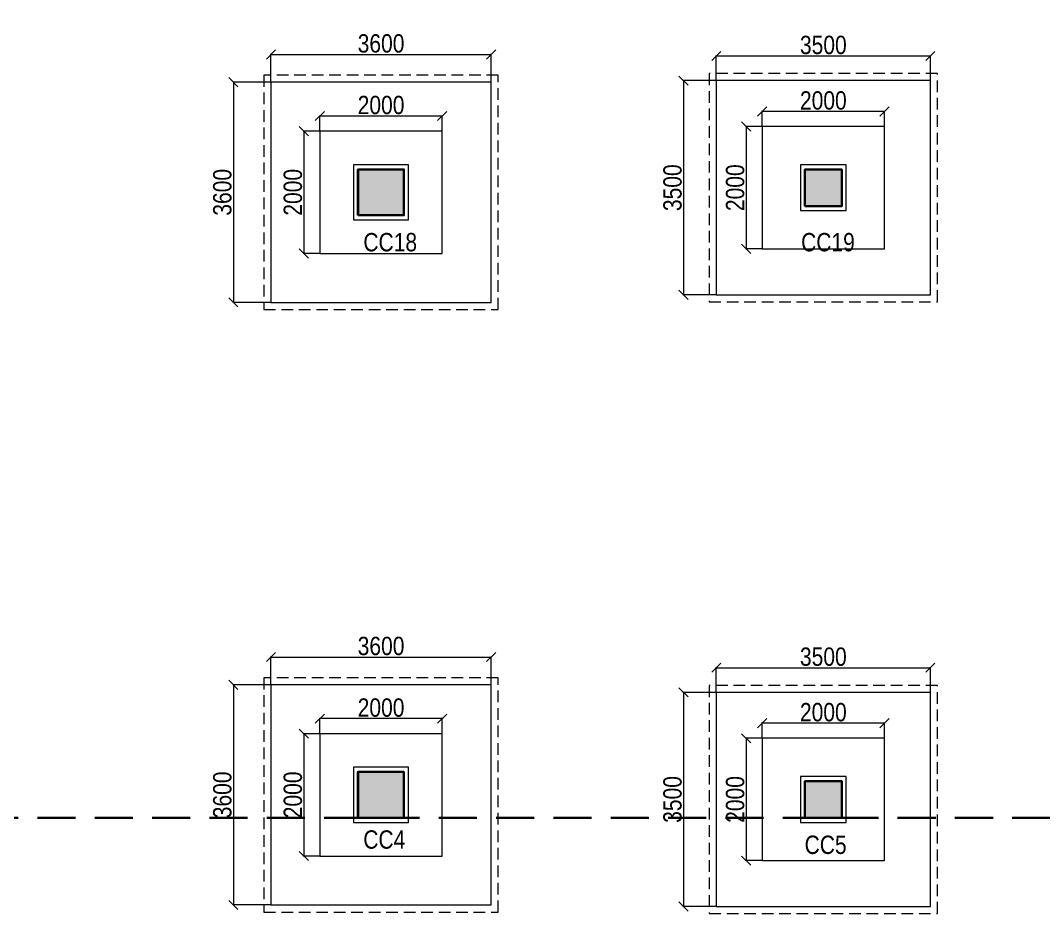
# Model space of a CAD drawing. Header units: millimetres. Extents: x 1112055 to 3390982, y -148532 to 766891.
# Drawn here: x 1944013 to 1960740, y 330715 to 345314 of the extents above; entities that cross this region are included whole.
import ezdxf

# ---------------------------------------------------------------- set-up
doc = ezdxf.new("R2010")
doc.units = ezdxf.units.MM
doc.header["$PDMODE"] = 35
doc.header["$PDSIZE"] = -25
doc.linetypes.add('DASHED2', pattern=[0.375, 0.25, -0.125])
doc.linetypes.add('Hidden', pattern=[9.525, 6.35, -3.175])
for name, color, linetype, lineweight in [('A_COL', 5, 'Continuous', 25), ('B COL. NO.', 3, 'Continuous', 20), ('B FINAL COLUMN', 1, 'Continuous', 30), ('B FOOTING', 49, 'Continuous', 20), ('B FOOTING DIM', 234, 'Continuous', 9), ('B P.C.C', 251, 'Continuous', 0)]:
    doc.layers.add(name, color=color, linetype=linetype, lineweight=lineweight)
for name, color, linetype, lineweight, true_color in [('A_COL HATCH', 7, 'Continuous', 0, 0xc0c0c0), ('B Pedestal', 7, 'Continuous', 9, 0x5c8948), ('B-COL HT', 7, 'Continuous', 0, 0x4e4f45)]:
    doc.layers.add(name, color=color, linetype=linetype, lineweight=lineweight, true_color=true_color)
doc.styles.add('SWINC', font='swissc.ttf')
doc.dimstyles.new('BHOOMI', dxfattribs={"dimtxt": 230, "dimasz": 150, "dimexe": 10, "dimexo": 0, "dimgap": 25, "dimtad": 1, "dimdec": 0, "dimzin": 0, "dimdsep": 46, "dimtxsty": 'SWINC', "dimblk": 'OBLIQUE', "dimcen": 0.09, "dimclrd": 250, "dimclre": 250, "dimclrt": 256, "dimaunit": 1, "dimadec": 3, "dimazin": 0, "dimtfac": 1, "dimtdec": 0, "dimtofl": 0, "dimtmove": 1, "dimatfit": 3, "dimfxl": 100, "dimtolj": 1, "dimtzin": 0, "dimlwd": 9, "dimlwe": 5, "dimarcsym": 0})

# ---------------------------------------------------------------- blocks, each defined once
blk = doc.blocks.new('A$C17056')
at = {"layer": 'A_COL HATCH'}
for points in [[(-44295, -31995), (-44295, -31245), (-43545, -31245), (-43545, -31995)], [(-36985, -31845), (-36985, -31245), (-36385, -31245), (-36385, -31845)], [(-44295, -41845), (-44295, -41095), (-43545, -41095), (-43545, -41845)], [(-36385, -41245), (-36385, -41845), (-36985, -41845), (-36985, -41245)]]:
    blk.add_hatch(color=256, dxfattribs=at).paths.add_polyline_path(points)
at = {"layer": 'A_COL'}
for points in [[(-44295, -31995), (-44295, -31245), (-43545, -31245), (-43545, -31995)], [(-36985, -31845), (-36985, -31245), (-36385, -31245), (-36385, -31845)], [(-44295, -41845), (-44295, -41095), (-43545, -41095), (-43545, -41845)], [(-36385, -41245), (-36385, -41845), (-36985, -41845), (-36985, -41245)]]:
    blk.add_lwpolyline(points, close=True, dxfattribs=at)
blk = doc.blocks.new('A$C4b8f6dbc')
at = {"layer": 'A_COL'}
blk.add_blockref('A$C17056', (63550, 115195), dxfattribs=at)
blk = doc.blocks.new('_Oblique')
at = {"color": 0, "linetype": 'ByBlock', "lineweight": -2}
blk.add_line((-0.5, -0.5), (0.5, 0.5), dxfattribs=at)
blk = doc.blocks.new('*D1906')
at = {"layer": 'B FOOTING DIM', "color": 250, "lineweight": 5, "ltscale": 0.5, "transparency": 16777216}
for p, q in [((1955390, 334330), (1955390, 334743)), ((1955390, 334733), (1958890, 334733)), ((1958890, 334330), (1958890, 334743))]:
    blk.add_line(p, q, dxfattribs=at)
at = {"layer": 'Defpoints', "color": 0, "lineweight": 30, "ltscale": 0.5, "transparency": 16777216}
for p in [(1958890, 334733), (1955390, 334330), (1958890, 334330)]:
    blk.add_point(p, dxfattribs=at)
at = {"layer": 'B FOOTING DIM', "color": 250, "lineweight": 5, "ltscale": 0.5, "transparency": 16777216, "xscale": 150, "yscale": 150, "zscale": 150, "rotation": 180}
blk.add_blockref('_Oblique', (1955390, 334733), dxfattribs=at)
at = {"layer": 'B FOOTING DIM', "color": 250, "lineweight": 5, "ltscale": 0.5, "transparency": 16777216, "xscale": 150, "yscale": 150, "zscale": 150}
blk.add_blockref('_Oblique', (1958890, 334733), dxfattribs=at)
at = {"layer": 'B FOOTING DIM', "ltscale": 0.5, "transparency": 16777216, "insert": (1957140, 334912), "char_height": 300, "attachment_point": 5, "style": 'SWINC'}
blk.add_mtext('\\A1;3500', dxfattribs=at)
blk = doc.blocks.new('*D1907')
at = {"layer": 'B FOOTING DIM', "color": 250, "lineweight": 5, "ltscale": 0.5, "transparency": 16777216}
for p, q in [((1955390, 334330), (1954844, 334330)), ((1954854, 334330), (1954854, 330830)), ((1955390, 330830), (1954844, 330830))]:
    blk.add_line(p, q, dxfattribs=at)
at = {"layer": 'Defpoints', "color": 0, "lineweight": 30, "ltscale": 0.5, "transparency": 16777216}
for p in [(1955390, 334330), (1954854, 330830), (1955390, 330830)]:
    blk.add_point(p, dxfattribs=at)
at = {"layer": 'B FOOTING DIM', "color": 250, "lineweight": 5, "ltscale": 0.5, "transparency": 16777216, "xscale": 150, "yscale": 150, "zscale": 150}
for p, rotation in [((1954854, 334330), 90), ((1954854, 330830), 270)]:
    blk.add_blockref('_Oblique', p, dxfattribs=dict(at, rotation=rotation))
at = {"layer": 'B FOOTING DIM', "ltscale": 0.5, "transparency": 16777216, "insert": (1954675, 332580), "char_height": 300, "attachment_point": 5, "rotation": 90, "style": 'SWINC'}
blk.add_mtext('\\A1;3500', dxfattribs=at)
blk = doc.blocks.new('*D1908')
at = {"layer": 'B FOOTING DIM', "color": 250, "lineweight": 5, "ltscale": 0.5, "transparency": 16777216}
for p, q in [((1956140, 333580), (1956140, 333836)), ((1958140, 333826), (1956140, 333826)), ((1958140, 333580), (1958140, 333836))]:
    blk.add_line(p, q, dxfattribs=at)
at = {"layer": 'Defpoints', "color": 0, "lineweight": 30, "ltscale": 0.5, "transparency": 16777216}
for p in [(1956140, 333826), (1956140, 333580), (1958140, 333580)]:
    blk.add_point(p, dxfattribs=at)
at = {"layer": 'B FOOTING DIM', "color": 250, "lineweight": 5, "ltscale": 0.5, "transparency": 16777216, "xscale": 150, "yscale": 150, "zscale": 150, "rotation": 180}
blk.add_blockref('_Oblique', (1956140, 333826), dxfattribs=at)
at = {"layer": 'B FOOTING DIM', "color": 250, "lineweight": 5, "ltscale": 0.5, "transparency": 16777216, "xscale": 150, "yscale": 150, "zscale": 150}
blk.add_blockref('_Oblique', (1958140, 333826), dxfattribs=at)
at = {"layer": 'B FOOTING DIM', "ltscale": 0.5, "transparency": 16777216, "insert": (1957140, 334005), "char_height": 300, "attachment_point": 5, "style": 'SWINC'}
blk.add_mtext('\\A1;2000', dxfattribs=at)
blk = doc.blocks.new('*D1909')
at = {"layer": 'B FOOTING DIM', "color": 250, "lineweight": 5, "ltscale": 0.5, "transparency": 16777216}
for p, q in [((1956140, 333580), (1955869, 333580)), ((1955879, 333580), (1955879, 331580)), ((1956140, 331580), (1955869, 331580))]:
    blk.add_line(p, q, dxfattribs=at)
at = {"layer": 'Defpoints', "color": 0, "lineweight": 30, "ltscale": 0.5, "transparency": 16777216}
for p in [(1956140, 333580), (1955879, 331580), (1956140, 331580)]:
    blk.add_point(p, dxfattribs=at)
at = {"layer": 'B FOOTING DIM', "color": 250, "lineweight": 5, "ltscale": 0.5, "transparency": 16777216, "xscale": 150, "yscale": 150, "zscale": 150}
for p, rotation in [((1955879, 333580), 90), ((1955879, 331580), 270)]:
    blk.add_blockref('_Oblique', p, dxfattribs=dict(at, rotation=rotation))
at = {"layer": 'B FOOTING DIM', "ltscale": 0.5, "transparency": 16777216, "insert": (1955699, 332580), "char_height": 300, "attachment_point": 5, "rotation": 90, "style": 'SWINC'}
blk.add_mtext('\\A1;2000', dxfattribs=at)
blk = doc.blocks.new('*D1910')
at = {"layer": 'B FOOTING DIM', "color": 250, "lineweight": 5, "ltscale": 0.5, "transparency": 16777216}
for p, q in [((1955390, 344330), (1955390, 344743)), ((1958890, 344330), (1958890, 344743)), ((1955390, 344733), (1958890, 344733))]:
    blk.add_line(p, q, dxfattribs=at)
at = {"layer": 'Defpoints', "color": 0, "lineweight": 30, "ltscale": 0.5, "transparency": 16777216}
for p in [(1958890, 344733), (1955390, 344330), (1958890, 344330)]:
    blk.add_point(p, dxfattribs=at)
at = {"layer": 'B FOOTING DIM', "color": 250, "lineweight": 5, "ltscale": 0.5, "transparency": 16777216, "xscale": 150, "yscale": 150, "zscale": 150, "rotation": 180}
blk.add_blockref('_Oblique', (1955390, 344733), dxfattribs=at)
at = {"layer": 'B FOOTING DIM', "color": 250, "lineweight": 5, "ltscale": 0.5, "transparency": 16777216, "xscale": 150, "yscale": 150, "zscale": 150}
blk.add_blockref('_Oblique', (1958890, 344733), dxfattribs=at)
at = {"layer": 'B FOOTING DIM', "ltscale": 0.5, "transparency": 16777216, "insert": (1957140, 344912), "char_height": 300, "attachment_point": 5, "style": 'SWINC'}
blk.add_mtext('\\A1;3500', dxfattribs=at)
blk = doc.blocks.new('*D1911')
at = {"layer": 'B FOOTING DIM', "color": 250, "lineweight": 5, "ltscale": 0.5, "transparency": 16777216}
for p, q in [((1955390, 344330), (1954844, 344330)), ((1954854, 344330), (1954854, 340830)), ((1955390, 340830), (1954844, 340830))]:
    blk.add_line(p, q, dxfattribs=at)
at = {"layer": 'Defpoints', "color": 0, "lineweight": 30, "ltscale": 0.5, "transparency": 16777216}
for p in [(1955390, 344330), (1954854, 340830), (1955390, 340830)]:
    blk.add_point(p, dxfattribs=at)
at = {"layer": 'B FOOTING DIM', "color": 250, "lineweight": 5, "ltscale": 0.5, "transparency": 16777216, "xscale": 150, "yscale": 150, "zscale": 150}
for p, rotation in [((1954854, 344330), 90), ((1954854, 340830), 270)]:
    blk.add_blockref('_Oblique', p, dxfattribs=dict(at, rotation=rotation))
at = {"layer": 'B FOOTING DIM', "ltscale": 0.5, "transparency": 16777216, "insert": (1954675, 342580), "char_height": 300, "attachment_point": 5, "rotation": 90, "style": 'SWINC'}
blk.add_mtext('\\A1;3500', dxfattribs=at)
blk = doc.blocks.new('*D1912')
at = {"layer": 'B FOOTING DIM', "color": 250, "lineweight": 5, "ltscale": 0.5, "transparency": 16777216}
for p, q in [((1956140, 343580), (1956140, 343836)), ((1958140, 343826), (1956140, 343826)), ((1958140, 343580), (1958140, 343836))]:
    blk.add_line(p, q, dxfattribs=at)
at = {"layer": 'Defpoints', "color": 0, "lineweight": 30, "ltscale": 0.5, "transparency": 16777216}
for p in [(1956140, 343826), (1956140, 343580), (1958140, 343580)]:
    blk.add_point(p, dxfattribs=at)
at = {"layer": 'B FOOTING DIM', "color": 250, "lineweight": 5, "ltscale": 0.5, "transparency": 16777216, "xscale": 150, "yscale": 150, "zscale": 150, "rotation": 180}
blk.add_blockref('_Oblique', (1956140, 343826), dxfattribs=at)
at = {"layer": 'B FOOTING DIM', "color": 250, "lineweight": 5, "ltscale": 0.5, "transparency": 16777216, "xscale": 150, "yscale": 150, "zscale": 150}
blk.add_blockref('_Oblique', (1958140, 343826), dxfattribs=at)
at = {"layer": 'B FOOTING DIM', "ltscale": 0.5, "transparency": 16777216, "insert": (1957140, 344005), "char_height": 300, "attachment_point": 5, "style": 'SWINC'}
blk.add_mtext('\\A1;2000', dxfattribs=at)
blk = doc.blocks.new('*D1913')
at = {"layer": 'B FOOTING DIM', "color": 250, "lineweight": 5, "ltscale": 0.5, "transparency": 16777216}
for p, q in [((1956140, 343580), (1955869, 343580)), ((1955879, 343580), (1955879, 341580)), ((1956140, 341580), (1955869, 341580))]:
    blk.add_line(p, q, dxfattribs=at)
at = {"layer": 'Defpoints', "color": 0, "lineweight": 30, "ltscale": 0.5, "transparency": 16777216}
for p in [(1956140, 343580), (1955879, 341580), (1956140, 341580)]:
    blk.add_point(p, dxfattribs=at)
at = {"layer": 'B FOOTING DIM', "color": 250, "lineweight": 5, "ltscale": 0.5, "transparency": 16777216, "xscale": 150, "yscale": 150, "zscale": 150}
for p, rotation in [((1955879, 343580), 90), ((1955879, 341580), 270)]:
    blk.add_blockref('_Oblique', p, dxfattribs=dict(at, rotation=rotation))
at = {"layer": 'B FOOTING DIM', "ltscale": 0.5, "transparency": 16777216, "insert": (1955699, 342580), "char_height": 300, "attachment_point": 5, "rotation": 90, "style": 'SWINC'}
blk.add_mtext('\\A1;2000', dxfattribs=at)
blk = doc.blocks.new('*D1918')
at = {"layer": 'B FOOTING DIM', "color": 250, "lineweight": 5, "ltscale": 0.5, "transparency": 16777216}
for p, q in [((1948909, 333655), (1948909, 333911)), ((1950909, 333901), (1948909, 333901)), ((1950909, 333655), (1950909, 333911))]:
    blk.add_line(p, q, dxfattribs=at)
at = {"layer": 'Defpoints', "color": 0, "lineweight": 30, "ltscale": 0.5, "transparency": 16777216}
for p in [(1948909, 333901), (1948909, 333655), (1950909, 333655)]:
    blk.add_point(p, dxfattribs=at)
at = {"layer": 'B FOOTING DIM', "color": 250, "lineweight": 5, "ltscale": 0.5, "transparency": 16777216, "xscale": 150, "yscale": 150, "zscale": 150, "rotation": 180}
blk.add_blockref('_Oblique', (1948909, 333901), dxfattribs=at)
at = {"layer": 'B FOOTING DIM', "color": 250, "lineweight": 5, "ltscale": 0.5, "transparency": 16777216, "xscale": 150, "yscale": 150, "zscale": 150}
blk.add_blockref('_Oblique', (1950909, 333901), dxfattribs=at)
at = {"layer": 'B FOOTING DIM', "ltscale": 0.5, "transparency": 16777216, "insert": (1949909, 334080), "char_height": 300, "attachment_point": 5, "style": 'SWINC'}
blk.add_mtext('\\A1;2000', dxfattribs=at)
blk = doc.blocks.new('*D1919')
at = {"layer": 'B FOOTING DIM', "color": 250, "lineweight": 5, "ltscale": 0.5, "transparency": 16777216}
for p, q in [((1948909, 333655), (1948637, 333655)), ((1948647, 333655), (1948647, 331655)), ((1948909, 331655), (1948637, 331655))]:
    blk.add_line(p, q, dxfattribs=at)
at = {"layer": 'Defpoints', "color": 0, "lineweight": 30, "ltscale": 0.5, "transparency": 16777216}
for p in [(1948909, 333655), (1948647, 331655), (1948909, 331655)]:
    blk.add_point(p, dxfattribs=at)
at = {"layer": 'B FOOTING DIM', "color": 250, "lineweight": 5, "ltscale": 0.5, "transparency": 16777216, "xscale": 150, "yscale": 150, "zscale": 150}
for p, rotation in [((1948647, 333655), 90), ((1948647, 331655), 270)]:
    blk.add_blockref('_Oblique', p, dxfattribs=dict(at, rotation=rotation))
at = {"layer": 'B FOOTING DIM', "ltscale": 0.5, "transparency": 16777216, "insert": (1948468, 332655), "char_height": 300, "attachment_point": 5, "rotation": 90, "style": 'SWINC'}
blk.add_mtext('\\A1;2000', dxfattribs=at)
blk = doc.blocks.new('*D1920')
at = {"layer": 'B FOOTING DIM', "color": 250, "lineweight": 5, "ltscale": 0.5, "transparency": 16777216}
for p, q in [((1948109, 334455), (1948109, 334918)), ((1948109, 334908), (1951709, 334908)), ((1951709, 334455), (1951709, 334918))]:
    blk.add_line(p, q, dxfattribs=at)
at = {"layer": 'Defpoints', "color": 0, "lineweight": 30, "ltscale": 0.5, "transparency": 16777216}
for p in [(1951709, 334908), (1948109, 334455), (1951709, 334455)]:
    blk.add_point(p, dxfattribs=at)
at = {"layer": 'B FOOTING DIM', "color": 250, "lineweight": 5, "ltscale": 0.5, "transparency": 16777216, "xscale": 150, "yscale": 150, "zscale": 150, "rotation": 180}
blk.add_blockref('_Oblique', (1948109, 334908), dxfattribs=at)
at = {"layer": 'B FOOTING DIM', "color": 250, "lineweight": 5, "ltscale": 0.5, "transparency": 16777216, "xscale": 150, "yscale": 150, "zscale": 150}
blk.add_blockref('_Oblique', (1951709, 334908), dxfattribs=at)
at = {"layer": 'B FOOTING DIM', "ltscale": 0.5, "transparency": 16777216, "insert": (1949909, 335087), "char_height": 300, "attachment_point": 5, "style": 'SWINC'}
blk.add_mtext('\\A1;3600', dxfattribs=at)
blk = doc.blocks.new('*D1921')
at = {"layer": 'B FOOTING DIM', "color": 250, "lineweight": 5, "ltscale": 0.5, "transparency": 16777216}
for p, q in [((1948109, 334455), (1947484, 334455)), ((1947494, 334455), (1947494, 330855)), ((1948109, 330855), (1947484, 330855))]:
    blk.add_line(p, q, dxfattribs=at)
at = {"layer": 'Defpoints', "color": 0, "lineweight": 30, "ltscale": 0.5, "transparency": 16777216}
for p in [(1948109, 334455), (1947494, 330855), (1948109, 330855)]:
    blk.add_point(p, dxfattribs=at)
at = {"layer": 'B FOOTING DIM', "color": 250, "lineweight": 5, "ltscale": 0.5, "transparency": 16777216, "xscale": 150, "yscale": 150, "zscale": 150}
for p, rotation in [((1947494, 334455), 90), ((1947494, 330855), 270)]:
    blk.add_blockref('_Oblique', p, dxfattribs=dict(at, rotation=rotation))
at = {"layer": 'B FOOTING DIM', "ltscale": 0.5, "transparency": 16777216, "insert": (1947315, 332655), "char_height": 300, "attachment_point": 5, "rotation": 90, "style": 'SWINC'}
blk.add_mtext('\\A1;3600', dxfattribs=at)
blk = doc.blocks.new('*D1922')
at = {"layer": 'B FOOTING DIM', "color": 250, "lineweight": 5, "ltscale": 0.5, "transparency": 16777216}
for p, q in [((1948909, 343505), (1948909, 343761)), ((1950909, 343751), (1948909, 343751)), ((1950909, 343505), (1950909, 343761))]:
    blk.add_line(p, q, dxfattribs=at)
at = {"layer": 'Defpoints', "color": 0, "lineweight": 30, "ltscale": 0.5, "transparency": 16777216}
for p in [(1948909, 343751), (1948909, 343505), (1950909, 343505)]:
    blk.add_point(p, dxfattribs=at)
at = {"layer": 'B FOOTING DIM', "color": 250, "lineweight": 5, "ltscale": 0.5, "transparency": 16777216, "xscale": 150, "yscale": 150, "zscale": 150, "rotation": 180}
blk.add_blockref('_Oblique', (1948909, 343751), dxfattribs=at)
at = {"layer": 'B FOOTING DIM', "color": 250, "lineweight": 5, "ltscale": 0.5, "transparency": 16777216, "xscale": 150, "yscale": 150, "zscale": 150}
blk.add_blockref('_Oblique', (1950909, 343751), dxfattribs=at)
at = {"layer": 'B FOOTING DIM', "ltscale": 0.5, "transparency": 16777216, "insert": (1949909, 343930), "char_height": 300, "attachment_point": 5, "style": 'SWINC'}
blk.add_mtext('\\A1;2000', dxfattribs=at)
blk = doc.blocks.new('*D1923')
at = {"layer": 'B FOOTING DIM', "color": 250, "lineweight": 5, "ltscale": 0.5, "transparency": 16777216}
for p, q in [((1948909, 343505), (1948637, 343505)), ((1948647, 343505), (1948647, 341505)), ((1948909, 341505), (1948637, 341505))]:
    blk.add_line(p, q, dxfattribs=at)
at = {"layer": 'Defpoints', "color": 0, "lineweight": 30, "ltscale": 0.5, "transparency": 16777216}
for p in [(1948909, 343505), (1948647, 341505), (1948909, 341505)]:
    blk.add_point(p, dxfattribs=at)
at = {"layer": 'B FOOTING DIM', "color": 250, "lineweight": 5, "ltscale": 0.5, "transparency": 16777216, "xscale": 150, "yscale": 150, "zscale": 150}
for p, rotation in [((1948647, 343505), 90), ((1948647, 341505), 270)]:
    blk.add_blockref('_Oblique', p, dxfattribs=dict(at, rotation=rotation))
at = {"layer": 'B FOOTING DIM', "ltscale": 0.5, "transparency": 16777216, "insert": (1948468, 342505), "char_height": 300, "attachment_point": 5, "rotation": 90, "style": 'SWINC'}
blk.add_mtext('\\A1;2000', dxfattribs=at)
blk = doc.blocks.new('*D1924')
at = {"layer": 'B FOOTING DIM', "color": 250, "lineweight": 5, "ltscale": 0.5, "transparency": 16777216}
for p, q in [((1948109, 344305), (1948109, 344768)), ((1948109, 344758), (1951709, 344758)), ((1951709, 344305), (1951709, 344768))]:
    blk.add_line(p, q, dxfattribs=at)
at = {"layer": 'Defpoints', "color": 0, "lineweight": 30, "ltscale": 0.5, "transparency": 16777216}
for p in [(1951709, 344758), (1948109, 344305), (1951709, 344305)]:
    blk.add_point(p, dxfattribs=at)
at = {"layer": 'B FOOTING DIM', "color": 250, "lineweight": 5, "ltscale": 0.5, "transparency": 16777216, "xscale": 150, "yscale": 150, "zscale": 150, "rotation": 180}
blk.add_blockref('_Oblique', (1948109, 344758), dxfattribs=at)
at = {"layer": 'B FOOTING DIM', "color": 250, "lineweight": 5, "ltscale": 0.5, "transparency": 16777216, "xscale": 150, "yscale": 150, "zscale": 150}
blk.add_blockref('_Oblique', (1951709, 344758), dxfattribs=at)
at = {"layer": 'B FOOTING DIM', "ltscale": 0.5, "transparency": 16777216, "insert": (1949909, 344937), "char_height": 300, "attachment_point": 5, "style": 'SWINC'}
blk.add_mtext('\\A1;3600', dxfattribs=at)
blk = doc.blocks.new('*D1925')
at = {"layer": 'B FOOTING DIM', "color": 250, "lineweight": 5, "ltscale": 0.5, "transparency": 16777216}
for p, q in [((1948109, 344305), (1947484, 344305)), ((1947494, 344305), (1947494, 340705)), ((1948109, 340705), (1947484, 340705))]:
    blk.add_line(p, q, dxfattribs=at)
at = {"layer": 'Defpoints', "color": 0, "lineweight": 30, "ltscale": 0.5, "transparency": 16777216}
for p in [(1948109, 344305), (1947494, 340705), (1948109, 340705)]:
    blk.add_point(p, dxfattribs=at)
at = {"layer": 'B FOOTING DIM', "color": 250, "lineweight": 5, "ltscale": 0.5, "transparency": 16777216, "xscale": 150, "yscale": 150, "zscale": 150}
for p, rotation in [((1947494, 344305), 90), ((1947494, 340705), 270)]:
    blk.add_blockref('_Oblique', p, dxfattribs=dict(at, rotation=rotation))
at = {"layer": 'B FOOTING DIM', "ltscale": 0.5, "transparency": 16777216, "insert": (1947315, 342505), "char_height": 300, "attachment_point": 5, "rotation": 90, "style": 'SWINC'}
blk.add_mtext('\\A1;3600', dxfattribs=at)

msp = doc.modelspace()

# ---------------------------------------------------------------- hatches: boundary and pattern name
at = {"layer": 'B-COL HT', "lineweight": 0}
h = msp.add_hatch(color=250, dxfattribs=at)
h.dxf.hatch_style = 1
h.paths.add_polyline_path([(1949533.6, 342130.1), (1950283.6, 342130.1), (1950283.6, 342880.1), (1949533.6, 342880.1)])
h = msp.add_hatch(color=250, dxfattribs=at)
h.dxf.hatch_style = 1
h.paths.add_polyline_path([(1956840.2, 342280.1), (1957440.2, 342280.1), (1957440.2, 342880.1), (1956840.2, 342880.1)])
h = msp.add_hatch(color=250, dxfattribs=at)
h.dxf.hatch_style = 1
h.paths.add_polyline_path([(1949533.6, 332280.1), (1950283.6, 332280.1), (1950283.6, 333030.1), (1949533.6, 333030.1)])
h = msp.add_hatch(color=250, dxfattribs=at)
h.dxf.hatch_style = 1
h.paths.add_polyline_path([(1956840.2, 332280.1), (1957440.2, 332280.1), (1957440.2, 332880.1), (1956840.2, 332880.1)])

# ---------------------------------------------------------------- linework, layer by layer
at = {"color": 16, "linetype": 'DASHED2', "lineweight": 30, "ltscale": 2500}
msp.add_lwpolyline([(1941476.9, 332280.1), (1993826.9, 332280.1), (1993826.9, 374125.1), (1941476.9, 374125.1)], close=True, dxfattribs=at)
at = {"layer": 'B FINAL COLUMN'}
for points in [[(1949533.6, 342130.1), (1950283.6, 342130.1), (1950283.6, 342880.1), (1949533.6, 342880.1)], [(1956840.2, 342280.1), (1957440.2, 342280.1), (1957440.2, 342880.1), (1956840.2, 342880.1)], [(1949533.6, 332280.1), (1950283.6, 332280.1), (1950283.6, 333030.1), (1949533.6, 333030.1)], [(1956840.2, 332280.1), (1957440.2, 332280.1), (1957440.2, 332880.1), (1956840.2, 332880.1)]]:
    msp.add_lwpolyline(points, close=True, dxfattribs=at)
at = {"layer": 'B FOOTING'}
for points in [[(1948108.6, 340705.1), (1951708.6, 340705.1), (1951708.6, 344305.1), (1948108.6, 344305.1)], [(1956140.2, 341580.1), (1958140.2, 341580.1), (1958140.2, 343580.1), (1956140.2, 343580.1)], [(1948908.6, 341505.1), (1950908.6, 341505.1), (1950908.6, 343505.1), (1948908.6, 343505.1)], [(1948108.6, 330855.1), (1951708.6, 330855.1), (1951708.6, 334455.1), (1948108.6, 334455.1)], [(1955390.2, 330830.1), (1958890.2, 330830.1), (1958890.2, 334330.1), (1955390.2, 334330.1)], [(1948908.6, 331655.1), (1950908.6, 331655.1), (1950908.6, 333655.1), (1948908.6, 333655.1)], [(1956140.2, 331580.1), (1958140.2, 331580.1), (1958140.2, 333580.1), (1956140.2, 333580.1)]]:
    msp.add_lwpolyline(points, close=True, dxfattribs=at)
at = {"layer": 'B FOOTING DIM', "color": 250, "ltscale": 0.5}
msp.add_lwpolyline([(1955390.2, 340830.1), (1958890.2, 340830.1), (1958890.2, 344330.1), (1955390.2, 344330.1)], close=True, dxfattribs=at)
at = {"layer": 'B P.C.C', "color": 250, "linetype": 'Hidden', "lineweight": 0, "ltscale": 30}
for points in [[(1947993.6, 340590.1), (1951823.6, 340590.1), (1951823.6, 344420.1), (1947993.6, 344420.1)], [(1955275.2, 340715.1), (1959005.2, 340715.1), (1959005.2, 344445.1), (1955275.2, 344445.1)], [(1947993.6, 330740.1), (1951823.6, 330740.1), (1951823.6, 334570.1), (1947993.6, 334570.1)], [(1955275.2, 330715.1), (1959005.2, 330715.1), (1959005.2, 334445.1), (1955275.2, 334445.1)]]:
    msp.add_lwpolyline(points, close=True, dxfattribs=at)
at = {"layer": 'B Pedestal', "color": 87, "lineweight": 9}
for points in [[(1949458.6, 342055.1), (1950358.6, 342055.1), (1950358.6, 342955.1), (1949458.6, 342955.1)], [(1956765.2, 342205.1), (1957515.2, 342205.1), (1957515.2, 342955.1), (1956765.2, 342955.1)], [(1949458.6, 332205.1), (1950358.6, 332205.1), (1950358.6, 333105.1), (1949458.6, 333105.1)], [(1956765.2, 332205.1), (1957515.2, 332205.1), (1957515.2, 332955.1), (1956765.2, 332955.1)]]:
    msp.add_lwpolyline(points, close=True, dxfattribs=at)

# ---------------------------------------------------------------- block references
at = {"layer": 'B FOOTING'}
msp.add_blockref('A$C4b8f6dbc', (1930276.9, 258930.1), dxfattribs=at)

# ---------------------------------------------------------------- texts
at = {"layer": 'B COL. NO.', "style": 'SWINC'}
for s, p in [('CC18', (1949619.7, 341539.9)), ('CC19', (1956776.4, 341539.9)), ('CC4', (1949618.4, 331775.1)), ('CC5', (1956833.6, 331689))]:
    msp.add_text(s, height=300, dxfattribs=at).set_placement(p)

# ---------------------------------------------------------------- dimensions: what is measured, and where the dimension line sits
at = {"layer": 'B FOOTING DIM', "color": 250, "ltscale": 0.5}
for base, p1, p2, picture, middle in [((1951708.6, 344758), (1948108.6, 344305.1), (1951708.6, 344305.1), '*D1924', (1949908.6, 344937)), ((1958890.2, 344732.7), (1955390.2, 344330.1), (1958890.2, 344330.1), '*D1910', (1957140.2, 344911.5)), ((1948908.6, 343751.2), (1950908.6, 343505.1), (1948908.6, 343505.1), '*D1922', (1949908.6, 343930.4)), ((1956140.2, 343826.2), (1958140.2, 343580.1), (1956140.2, 343580.1), '*D1912', (1957140.2, 344005.4)), ((1951708.6, 334908), (1948108.6, 334455.1), (1951708.6, 334455.1), '*D1920', (1949908.6, 335087)), ((1958890.2, 334732.7), (1955390.2, 334330.1), (1958890.2, 334330.1), '*D1906', (1957140.2, 334911.5)), ((1948908.6, 333901.2), (1950908.6, 333655.1), (1948908.6, 333655.1), '*D1918', (1949908.6, 334080.4)), ((1956140.2, 333826.2), (1958140.2, 333580.1), (1956140.2, 333580.1), '*D1908', (1957140.2, 334005.4))]:
    dim = msp.add_linear_dim(base=base, p1=p1, p2=p2, dimstyle='BHOOMI', override={"dimtxt": 300, "dimlwd": 5}, dxfattribs=at)
    dim.commit()
    dim.dimension.update_dxf_attribs({"geometry": picture, "text_midpoint": middle})
for base, p1, p2, picture, middle in [((1947493.6, 340705.1), (1948108.6, 344305.1), (1948108.6, 340705.1), '*D1925', (1947314.6, 342505.1)), ((1954853.8, 340830.1), (1955390.2, 344330.1), (1955390.2, 340830.1), '*D1911', (1954675, 342580.1)), ((1948647, 341505.1), (1948908.6, 343505.1), (1948908.6, 341505.1), '*D1923', (1948467.8, 342505.1)), ((1955878.7, 341580.1), (1956140.2, 343580.1), (1956140.2, 341580.1), '*D1913', (1955699.5, 342580.1)), ((1947493.6, 330855.1), (1948108.6, 334455.1), (1948108.6, 330855.1), '*D1921', (1947314.6, 332655.1)), ((1954853.8, 330830.1), (1955390.2, 334330.1), (1955390.2, 330830.1), '*D1907', (1954675, 332580.1)), ((1948647, 331655.1), (1948908.6, 333655.1), (1948908.6, 331655.1), '*D1919', (1948467.8, 332655.1)), ((1955878.7, 331580.1), (1956140.2, 333580.1), (1956140.2, 331580.1), '*D1909', (1955699.5, 332580.1))]:
    dim = msp.add_linear_dim(base=base, p1=p1, p2=p2, angle=90, dimstyle='BHOOMI', override={"dimtxt": 300, "dimlwd": 5}, dxfattribs=at)
    dim.commit()
    dim.dimension.update_dxf_attribs({"geometry": picture, "text_midpoint": middle})

doc.saveas('drawing.dxf')
